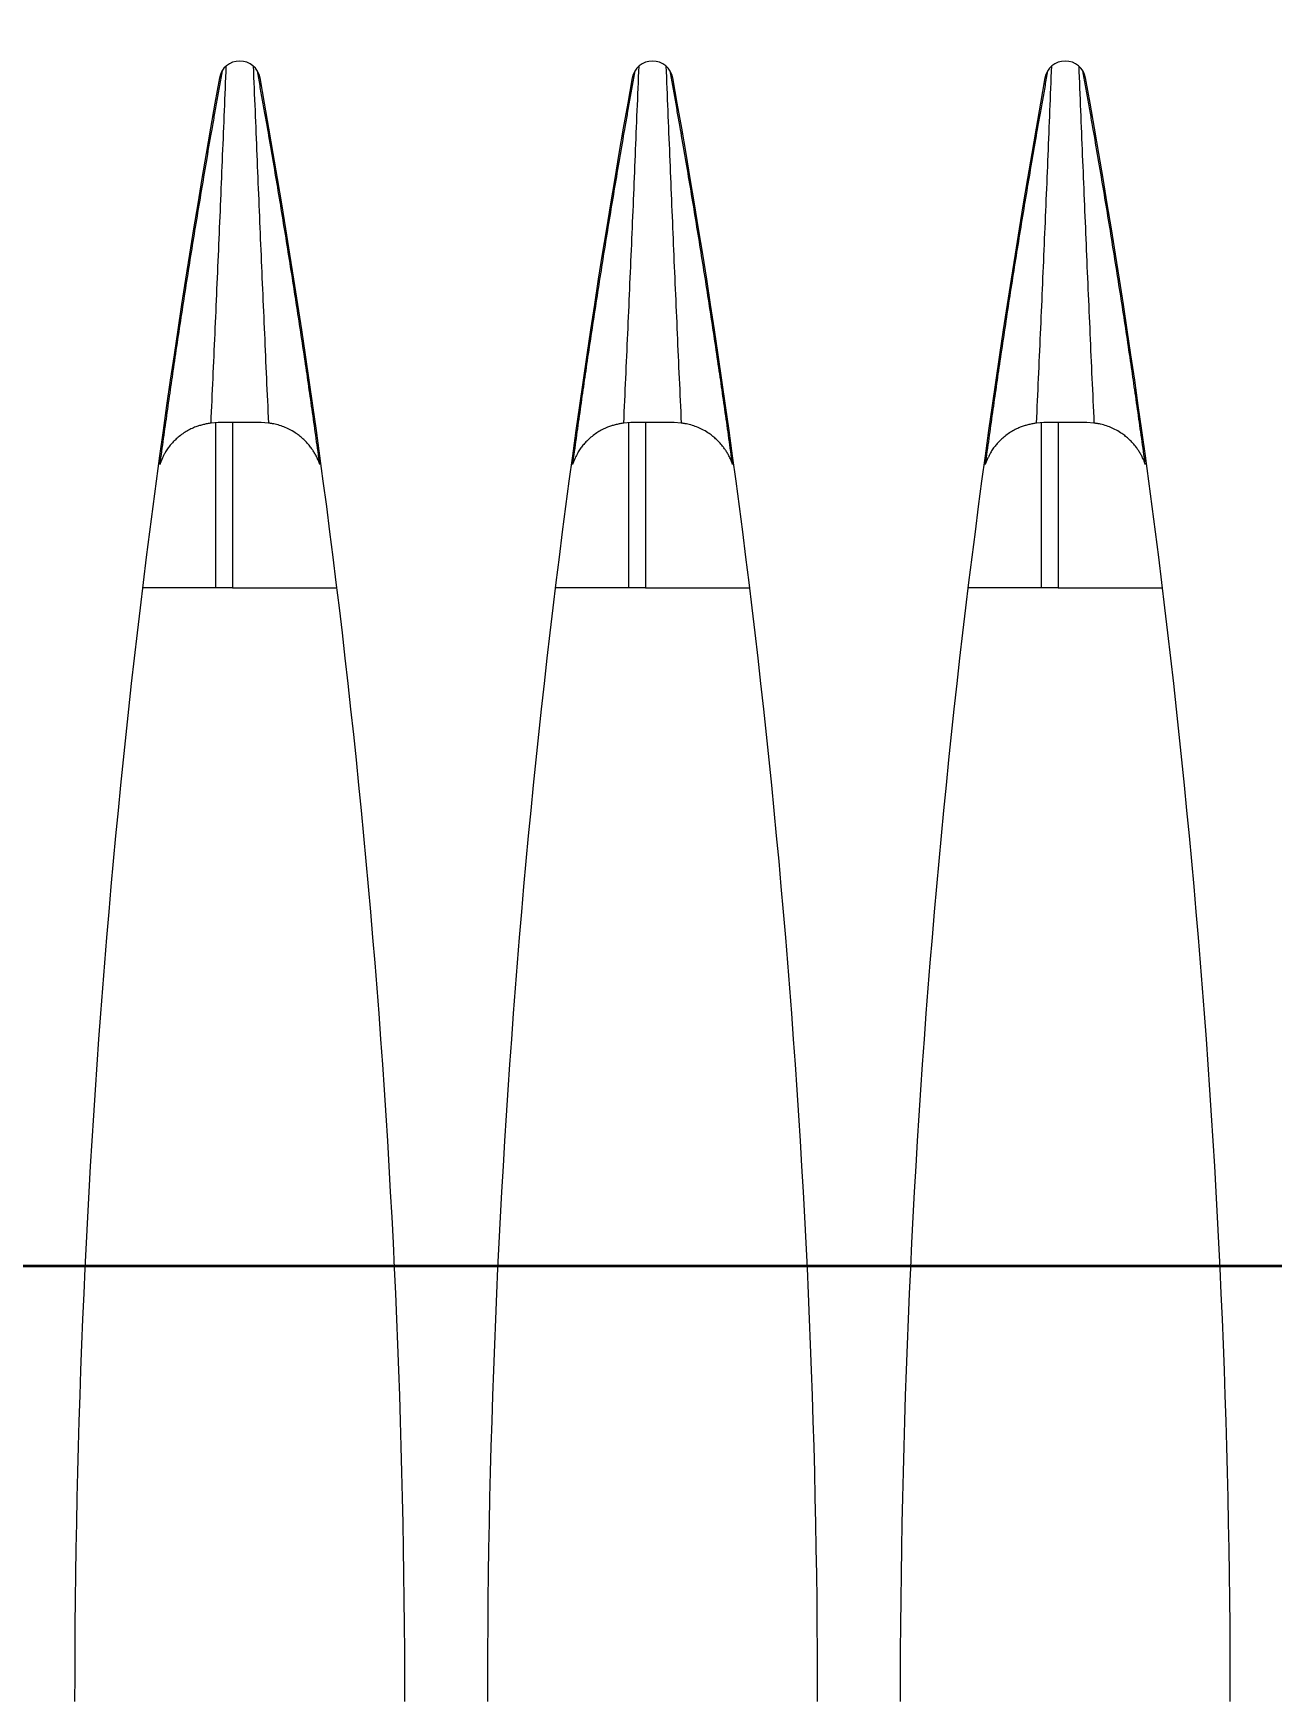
# Model space of a CAD drawing. Header units: metres. Extents: x -101133.8 to -101066.7, y -24899.3 to -24824.7.
# Drawn here: x -101110.20731 to -101110.17731, y -24848.34174 to -24848.3013 of the extents above; entities that cross this region are included whole.
import ezdxf

# ---------------------------------------------------------------- set-up
doc = ezdxf.new("R2010")
doc.units = ezdxf.units.M
doc.header["$LTSCALE"] = 0.2
doc.header["$PDSIZE"] = -5
for name, color, linetype in [('CMT-COTATION DIVERS', 1, 'Continuous'), ('CMT-CVC-MATERIEL', 30, 'Continuous'), ('CMT-PLB-EV-SOUS DALLAGE', 1, 'Continuous')]:
    doc.layers.add(name, color=color, linetype=linetype)
doc.styles.get("Standard").update_dxf_attribs({"font": 'arial.ttf'})
doc.dimstyles.get("Standard").update_dxf_attribs({"dimtxt": 0.18, "dimasz": 0.18, "dimexe": 0.18, "dimexo": 0.0625, "dimgap": 0.09, "dimtad": 0, "dimtih": 1, "dimtoh": 1, "dimdec": 4, "dimzin": 0, "dimdsep": 46, "dimtxsty": 'Standard', "dimcen": 0.09, "dimadec": 0, "dimazin": 0, "dimtfac": 1, "dimtdec": 4, "dimtofl": 0, "dimtmove": 0, "dimatfit": 3, "dimfxl": 1, "dimtolj": 1, "dimtzin": 0, "dimarcsym": 0})

# ---------------------------------------------------------------- blocks, each defined once
blk = doc.blocks.new('Cassette 600x600')
at = {"linetype": 'Continuous', "lineweight": 13}
for p, q in [((-20444.73, 162.832), (-20444.73, 165.361)), ((-20449.23, 164.73), (-20449.23, 164.764)), ((-20455.73, 163.702), (-20455.73, 163.736)), ((-20448.72, 163.7), (-20448.73, 163.527)), ((-20448.73, 162.832), (-20444.73, 162.832)), ((-20444.73, 162.832), (-20444.73, 162.421)), ((-20455.73, 162.274), (-20455.73, 162.308)), ((-20448.73, 162.483), (-20448.72, 162.31)), ((-20448.726, 162.421), (-20444.73, 162.421)), ((-20444.73, 162.421), (-20444.73, 160.649)), ((-20444.73, 152.832), (-20444.73, 155.361)), ((-20449.23, 154.73), (-20449.23, 154.764)), ((-20455.73, 153.702), (-20455.73, 153.736)), ((-20448.72, 153.7), (-20448.73, 153.527)), ((-20448.73, 152.832), (-20444.73, 152.832)), ((-20448.73, 152.483), (-20448.72, 152.31)), ((-20444.73, 152.832), (-20444.73, 152.421)), ((-20455.73, 152.274), (-20455.73, 152.308)), ((-20448.726, 152.421), (-20444.73, 152.421)), ((-20444.73, 152.421), (-20444.73, 150.649)), ((-20449.23, 151.246), (-20449.23, 151.28)), ((-20444.73, 142.832), (-20444.73, 145.361)), ((-20449.23, 144.73), (-20449.23, 144.764)), ((-20455.73, 143.702), (-20455.73, 143.736)), ((-20448.72, 143.7), (-20448.73, 143.527)), ((-20448.73, 142.832), (-20444.73, 142.832)), ((-20444.73, 142.832), (-20444.73, 142.421)), ((-20448.73, 142.483), (-20448.72, 142.31)), ((-20448.726, 142.421), (-20444.73, 142.421)), ((-20444.73, 142.421), (-20444.73, 140.649)), ((-20455.73, 142.274), (-20455.73, 142.308)), ((-20449.23, 141.246), (-20449.23, 141.28))]:
    blk.add_line(p, q, dxfattribs=at)
for centre, radius, start, end in [((-20417.73, -55.495), 222.5, 90, 100.18749), ((-20456.995, 163.005), 0.5, 100.1875, 259.8125), ((-20417.73, 381.505), 222.5, 259.81251, 270), ((-20417.73, -65.495), 222.5, 90, 100.18749), ((-20456.995, 153.005), 0.5, 100.1875, 259.8125), ((-20417.73, 371.505), 222.5, 259.81251, 270), ((-20417.73, -75.495), 222.5, 90, 100.18749), ((-20456.995, 143.005), 0.5, 100.1875, 259.8125), ((-20417.73, 361.505), 222.5, 259.81251, 270)]:
    blk.add_arc(centre, radius, start, end, dxfattribs=at)
for points, knots in [([(-20447.719, 164.945), (-20447.929, 164.916), (-20448.138, 164.887), (-20448.347, 164.857), (-20448.556, 164.828), (-20448.764, 164.799), (-20448.975, 164.769), (-20449.185, 164.739), (-20449.396, 164.709), (-20449.602, 164.679), (-20449.808, 164.65), (-20450.008, 164.621), (-20450.229, 164.588), (-20450.451, 164.555), (-20450.694, 164.519), (-20450.931, 164.483), (-20451.168, 164.447), (-20451.399, 164.412), (-20451.632, 164.376), (-20451.865, 164.34), (-20452.099, 164.303), (-20452.333, 164.266), (-20452.567, 164.229), (-20452.8, 164.192), (-20453.034, 164.154), (-20453.267, 164.117), (-20453.5, 164.079), (-20453.734, 164.04), (-20453.968, 164.002), (-20454.204, 163.963), (-20454.434, 163.924), (-20454.664, 163.886), (-20454.888, 163.848), (-20455.133, 163.806), (-20455.378, 163.764), (-20455.644, 163.718), (-20455.833, 163.685), (-20455.977, 163.66), (-20456.077, 163.642), (-20456.188, 163.622), (-20456.3, 163.602), (-20456.424, 163.581), (-20456.544, 163.559), (-20456.664, 163.538), (-20456.782, 163.517), (-20456.9, 163.496), (-20457.018, 163.475), (-20457.136, 163.453), (-20457.255, 163.432)], [0, 0, 0, 0, 1, 1, 1, 2, 2, 2, 3, 3, 3, 4, 4, 4, 5, 5, 5, 6, 6, 6, 7, 7, 7, 8, 8, 8, 9, 9, 9, 10, 10, 10, 11, 11, 11, 12, 12, 12, 13, 13, 13, 14, 14, 14, 15, 15, 15, 16, 16, 16, 16]), ([(-20447.719, 164.945), (-20447.727, 164.942), (-20447.735, 164.939), (-20447.743, 164.936), (-20447.751, 164.934), (-20447.759, 164.931), (-20447.767, 164.928), (-20447.775, 164.925), (-20447.783, 164.921), (-20447.79, 164.918), (-20447.798, 164.916), (-20447.805, 164.913), (-20447.814, 164.909), (-20447.836, 164.9), (-20447.871, 164.884), (-20447.901, 164.869), (-20447.932, 164.854), (-20447.958, 164.84), (-20447.984, 164.824), (-20448.011, 164.808), (-20448.039, 164.791), (-20448.063, 164.775), (-20448.088, 164.759), (-20448.109, 164.744), (-20448.137, 164.722), (-20448.166, 164.7), (-20448.202, 164.67), (-20448.233, 164.642), (-20448.265, 164.614), (-20448.293, 164.586), (-20448.32, 164.557), (-20448.348, 164.528), (-20448.375, 164.497), (-20448.398, 164.468), (-20448.422, 164.439), (-20448.442, 164.412), (-20448.467, 164.375), (-20448.493, 164.338), (-20448.523, 164.29), (-20448.548, 164.244), (-20448.574, 164.197), (-20448.595, 164.153), (-20448.614, 164.109), (-20448.633, 164.064), (-20448.649, 164.02), (-20448.664, 163.971), (-20448.678, 163.922), (-20448.691, 163.868), (-20448.698, 163.833), (-20448.701, 163.82), (-20448.703, 163.81), (-20448.705, 163.799), (-20448.706, 163.789), (-20448.708, 163.777), (-20448.71, 163.766), (-20448.712, 163.755), (-20448.713, 163.744), (-20448.715, 163.733), (-20448.717, 163.722), (-20448.718, 163.711), (-20448.72, 163.7)], [0, 0, 0, 0, 1, 1, 1, 2, 2, 2, 3, 3, 3, 4, 4, 4, 5, 5, 5, 6, 6, 6, 7, 7, 7, 8, 8, 8, 9, 9, 9, 10, 10, 10, 11, 11, 11, 12, 12, 12, 13, 13, 13, 14, 14, 14, 15, 15, 15, 16, 16, 16, 17, 17, 17, 18, 18, 18, 19, 19, 19, 20, 20, 20, 20]), ([(-20457.374, 163.331), (-20457.014, 163.346), (-20456.653, 163.36), (-20456.293, 163.375), (-20455.933, 163.39), (-20455.573, 163.404), (-20455.212, 163.419), (-20454.852, 163.434), (-20454.492, 163.449), (-20454.132, 163.464), (-20453.771, 163.479), (-20453.411, 163.494), (-20453.05, 163.509), (-20452.69, 163.524), (-20452.329, 163.54), (-20451.968, 163.556), (-20451.607, 163.571), (-20451.246, 163.587), (-20450.885, 163.603), (-20450.525, 163.619), (-20450.164, 163.635), (-20449.803, 163.651), (-20449.442, 163.668), (-20449.081, 163.684), (-20448.72, 163.7)], [0, 0, 0, 0, 1, 1, 1, 2, 2, 2, 3, 3, 3, 4, 4, 4, 5, 5, 5, 6, 6, 6, 7, 7, 7, 8, 8, 8, 8]), ([(-20448.73, 163.527), (-20448.73, 163.507), (-20448.73, 163.487), (-20448.73, 163.466), (-20448.73, 163.446), (-20448.73, 163.425), (-20448.73, 163.404), (-20448.73, 163.383), (-20448.73, 163.363), (-20448.73, 163.341), (-20448.73, 163.32), (-20448.73, 163.299), (-20448.73, 163.277), (-20448.73, 163.255), (-20448.73, 163.233), (-20448.73, 163.211), (-20448.73, 163.189), (-20448.73, 163.166), (-20448.73, 163.143), (-20448.73, 163.121), (-20448.73, 163.098), (-20448.73, 163.075), (-20448.73, 163.052), (-20448.73, 163.029), (-20448.73, 163.006), (-20448.73, 162.983), (-20448.73, 162.96), (-20448.73, 162.937), (-20448.73, 162.914), (-20448.73, 162.891), (-20448.73, 162.868), (-20448.73, 162.845), (-20448.73, 162.823), (-20448.73, 162.8), (-20448.73, 162.778), (-20448.73, 162.756), (-20448.73, 162.734), (-20448.73, 162.712), (-20448.73, 162.691), (-20448.73, 162.67), (-20448.73, 162.648), (-20448.73, 162.627), (-20448.73, 162.607), (-20448.73, 162.586), (-20448.73, 162.565), (-20448.73, 162.544), (-20448.73, 162.524), (-20448.73, 162.503), (-20448.73, 162.483)], [0, 0, 0, 0, 1, 1, 1, 2, 2, 2, 3, 3, 3, 4, 4, 4, 5, 5, 5, 6, 6, 6, 7, 7, 7, 8, 8, 8, 9, 9, 9, 10, 10, 10, 11, 11, 11, 12, 12, 12, 13, 13, 13, 14, 14, 14, 15, 15, 15, 16, 16, 16, 16]), ([(-20448.72, 162.31), (-20449.081, 162.327), (-20449.442, 162.343), (-20449.803, 162.359), (-20450.164, 162.375), (-20450.525, 162.391), (-20450.885, 162.407), (-20451.246, 162.423), (-20451.607, 162.439), (-20451.968, 162.454), (-20452.329, 162.47), (-20452.69, 162.486), (-20453.05, 162.501), (-20453.411, 162.516), (-20453.771, 162.532), (-20454.132, 162.547), (-20454.492, 162.562), (-20454.852, 162.577), (-20455.212, 162.591), (-20455.573, 162.606), (-20455.933, 162.621), (-20456.293, 162.635), (-20456.653, 162.65), (-20457.014, 162.664), (-20457.374, 162.679)], [0, 0, 0, 0, 1, 1, 1, 2, 2, 2, 3, 3, 3, 4, 4, 4, 5, 5, 5, 6, 6, 6, 7, 7, 7, 8, 8, 8, 8]), ([(-20457.255, 162.578), (-20457.136, 162.557), (-20457.018, 162.536), (-20456.9, 162.515), (-20456.782, 162.493), (-20456.664, 162.473), (-20456.544, 162.451), (-20456.424, 162.43), (-20456.3, 162.408), (-20456.188, 162.388), (-20456.077, 162.368), (-20455.977, 162.351), (-20455.833, 162.325), (-20455.644, 162.292), (-20455.378, 162.246), (-20455.133, 162.204), (-20454.889, 162.163), (-20454.664, 162.125), (-20454.434, 162.086), (-20454.204, 162.048), (-20453.968, 162.008), (-20453.734, 161.97), (-20453.5, 161.931), (-20453.267, 161.894), (-20453.034, 161.856), (-20452.8, 161.818), (-20452.567, 161.781), (-20452.333, 161.744), (-20452.099, 161.707), (-20451.865, 161.67), (-20451.632, 161.634), (-20451.399, 161.598), (-20451.168, 161.563), (-20450.931, 161.527), (-20450.694, 161.491), (-20450.451, 161.455), (-20450.229, 161.422), (-20450.008, 161.39), (-20449.808, 161.361), (-20449.602, 161.331), (-20449.396, 161.301), (-20449.185, 161.271), (-20448.975, 161.241), (-20448.764, 161.212), (-20448.556, 161.182), (-20448.347, 161.153), (-20448.138, 161.124), (-20447.929, 161.094), (-20447.719, 161.065)], [0, 0, 0, 0, 1, 1, 1, 2, 2, 2, 3, 3, 3, 4, 4, 4, 5, 5, 5, 6, 6, 6, 7, 7, 7, 8, 8, 8, 9, 9, 9, 10, 10, 10, 11, 11, 11, 12, 12, 12, 13, 13, 13, 14, 14, 14, 15, 15, 15, 16, 16, 16, 16]), ([(-20448.72, 162.31), (-20448.714, 162.279), (-20448.708, 162.248), (-20448.702, 162.217), (-20448.696, 162.186), (-20448.689, 162.155), (-20448.682, 162.124), (-20448.675, 162.093), (-20448.666, 162.061), (-20448.658, 162.031), (-20448.649, 162.001), (-20448.641, 161.974), (-20448.628, 161.939), (-20448.615, 161.904), (-20448.597, 161.862), (-20448.578, 161.823), (-20448.559, 161.783), (-20448.538, 161.746), (-20448.516, 161.709), (-20448.493, 161.672), (-20448.469, 161.635), (-20448.441, 161.598), (-20448.413, 161.56), (-20448.381, 161.521), (-20448.354, 161.49), (-20448.327, 161.459), (-20448.306, 161.437), (-20448.282, 161.412), (-20448.257, 161.388), (-20448.23, 161.363), (-20448.202, 161.339), (-20448.175, 161.315), (-20448.147, 161.293), (-20448.116, 161.27), (-20448.084, 161.248), (-20448.049, 161.225), (-20448.021, 161.208), (-20447.993, 161.192), (-20447.972, 161.181), (-20447.949, 161.169), (-20447.926, 161.157), (-20447.9, 161.145), (-20447.874, 161.133), (-20447.849, 161.121), (-20447.823, 161.11), (-20447.797, 161.098), (-20447.772, 161.087), (-20447.745, 161.076), (-20447.719, 161.065)], [0, 0, 0, 0, 1, 1, 1, 2, 2, 2, 3, 3, 3, 4, 4, 4, 5, 5, 5, 6, 6, 6, 7, 7, 7, 8, 8, 8, 9, 9, 9, 10, 10, 10, 11, 11, 11, 12, 12, 12, 13, 13, 13, 14, 14, 14, 15, 15, 15, 16, 16, 16, 16]), ([(-20447.719, 154.945), (-20447.929, 154.916), (-20448.138, 154.887), (-20448.347, 154.857), (-20448.556, 154.828), (-20448.764, 154.799), (-20448.975, 154.769), (-20449.185, 154.739), (-20449.396, 154.709), (-20449.602, 154.679), (-20449.808, 154.65), (-20450.008, 154.621), (-20450.229, 154.588), (-20450.451, 154.555), (-20450.694, 154.519), (-20450.931, 154.483), (-20451.168, 154.447), (-20451.399, 154.412), (-20451.632, 154.376), (-20451.865, 154.34), (-20452.099, 154.303), (-20452.333, 154.266), (-20452.567, 154.229), (-20452.8, 154.192), (-20453.034, 154.154), (-20453.267, 154.117), (-20453.5, 154.079), (-20453.734, 154.04), (-20453.968, 154.002), (-20454.204, 153.963), (-20454.434, 153.924), (-20454.664, 153.886), (-20454.888, 153.848), (-20455.133, 153.806), (-20455.378, 153.764), (-20455.644, 153.718), (-20455.833, 153.685), (-20455.977, 153.66), (-20456.077, 153.642), (-20456.188, 153.622), (-20456.3, 153.602), (-20456.424, 153.581), (-20456.544, 153.559), (-20456.664, 153.538), (-20456.782, 153.517), (-20456.9, 153.496), (-20457.018, 153.475), (-20457.136, 153.453), (-20457.255, 153.432)], [0, 0, 0, 0, 1, 1, 1, 2, 2, 2, 3, 3, 3, 4, 4, 4, 5, 5, 5, 6, 6, 6, 7, 7, 7, 8, 8, 8, 9, 9, 9, 10, 10, 10, 11, 11, 11, 12, 12, 12, 13, 13, 13, 14, 14, 14, 15, 15, 15, 16, 16, 16, 16]), ([(-20447.719, 154.945), (-20447.727, 154.942), (-20447.735, 154.939), (-20447.743, 154.936), (-20447.751, 154.934), (-20447.759, 154.931), (-20447.767, 154.928), (-20447.775, 154.925), (-20447.783, 154.921), (-20447.79, 154.918), (-20447.798, 154.916), (-20447.805, 154.913), (-20447.814, 154.909), (-20447.836, 154.9), (-20447.871, 154.884), (-20447.901, 154.869), (-20447.932, 154.854), (-20447.958, 154.84), (-20447.984, 154.824), (-20448.011, 154.808), (-20448.039, 154.791), (-20448.063, 154.775), (-20448.088, 154.759), (-20448.109, 154.744), (-20448.137, 154.722), (-20448.166, 154.7), (-20448.202, 154.67), (-20448.233, 154.642), (-20448.265, 154.614), (-20448.293, 154.586), (-20448.32, 154.557), (-20448.348, 154.528), (-20448.375, 154.497), (-20448.398, 154.468), (-20448.422, 154.439), (-20448.442, 154.412), (-20448.467, 154.375), (-20448.493, 154.338), (-20448.523, 154.29), (-20448.548, 154.244), (-20448.574, 154.197), (-20448.595, 154.153), (-20448.614, 154.109), (-20448.633, 154.064), (-20448.649, 154.02), (-20448.664, 153.971), (-20448.678, 153.922), (-20448.691, 153.868), (-20448.698, 153.833), (-20448.701, 153.82), (-20448.703, 153.81), (-20448.705, 153.799), (-20448.706, 153.789), (-20448.708, 153.777), (-20448.71, 153.766), (-20448.712, 153.755), (-20448.713, 153.744), (-20448.715, 153.733), (-20448.717, 153.722), (-20448.718, 153.711), (-20448.72, 153.7)], [0, 0, 0, 0, 1, 1, 1, 2, 2, 2, 3, 3, 3, 4, 4, 4, 5, 5, 5, 6, 6, 6, 7, 7, 7, 8, 8, 8, 9, 9, 9, 10, 10, 10, 11, 11, 11, 12, 12, 12, 13, 13, 13, 14, 14, 14, 15, 15, 15, 16, 16, 16, 17, 17, 17, 18, 18, 18, 19, 19, 19, 20, 20, 20, 20]), ([(-20457.374, 153.331), (-20457.014, 153.346), (-20456.653, 153.36), (-20456.293, 153.375), (-20455.933, 153.39), (-20455.573, 153.404), (-20455.212, 153.419), (-20454.852, 153.434), (-20454.492, 153.449), (-20454.132, 153.464), (-20453.771, 153.479), (-20453.411, 153.494), (-20453.05, 153.509), (-20452.69, 153.524), (-20452.329, 153.54), (-20451.968, 153.556), (-20451.607, 153.571), (-20451.246, 153.587), (-20450.885, 153.603), (-20450.525, 153.619), (-20450.164, 153.635), (-20449.803, 153.651), (-20449.442, 153.668), (-20449.081, 153.684), (-20448.72, 153.7)], [0, 0, 0, 0, 1, 1, 1, 2, 2, 2, 3, 3, 3, 4, 4, 4, 5, 5, 5, 6, 6, 6, 7, 7, 7, 8, 8, 8, 8]), ([(-20448.73, 153.527), (-20448.73, 153.507), (-20448.73, 153.487), (-20448.73, 153.466), (-20448.73, 153.446), (-20448.73, 153.425), (-20448.73, 153.404), (-20448.73, 153.383), (-20448.73, 153.363), (-20448.73, 153.341), (-20448.73, 153.32), (-20448.73, 153.299), (-20448.73, 153.277), (-20448.73, 153.255), (-20448.73, 153.233), (-20448.73, 153.211), (-20448.73, 153.189), (-20448.73, 153.166), (-20448.73, 153.143), (-20448.73, 153.121), (-20448.73, 153.098), (-20448.73, 153.075), (-20448.73, 153.052), (-20448.73, 153.029), (-20448.73, 153.006), (-20448.73, 152.983), (-20448.73, 152.96), (-20448.73, 152.937), (-20448.73, 152.914), (-20448.73, 152.891), (-20448.73, 152.868), (-20448.73, 152.845), (-20448.73, 152.823), (-20448.73, 152.8), (-20448.73, 152.778), (-20448.73, 152.756), (-20448.73, 152.734), (-20448.73, 152.712), (-20448.73, 152.691), (-20448.73, 152.67), (-20448.73, 152.648), (-20448.73, 152.627), (-20448.73, 152.607), (-20448.73, 152.586), (-20448.73, 152.565), (-20448.73, 152.544), (-20448.73, 152.524), (-20448.73, 152.503), (-20448.73, 152.483)], [0, 0, 0, 0, 1, 1, 1, 2, 2, 2, 3, 3, 3, 4, 4, 4, 5, 5, 5, 6, 6, 6, 7, 7, 7, 8, 8, 8, 9, 9, 9, 10, 10, 10, 11, 11, 11, 12, 12, 12, 13, 13, 13, 14, 14, 14, 15, 15, 15, 16, 16, 16, 16]), ([(-20448.72, 152.31), (-20449.081, 152.327), (-20449.442, 152.343), (-20449.803, 152.359), (-20450.164, 152.375), (-20450.525, 152.391), (-20450.885, 152.407), (-20451.246, 152.423), (-20451.607, 152.439), (-20451.968, 152.454), (-20452.329, 152.47), (-20452.69, 152.486), (-20453.05, 152.501), (-20453.411, 152.516), (-20453.771, 152.532), (-20454.132, 152.547), (-20454.492, 152.562), (-20454.852, 152.576), (-20455.212, 152.591), (-20455.573, 152.606), (-20455.933, 152.621), (-20456.293, 152.635), (-20456.653, 152.65), (-20457.014, 152.664), (-20457.374, 152.679)], [0, 0, 0, 0, 1, 1, 1, 2, 2, 2, 3, 3, 3, 4, 4, 4, 5, 5, 5, 6, 6, 6, 7, 7, 7, 8, 8, 8, 8]), ([(-20457.255, 152.578), (-20457.136, 152.557), (-20457.018, 152.536), (-20456.9, 152.515), (-20456.782, 152.493), (-20456.664, 152.473), (-20456.544, 152.451), (-20456.424, 152.43), (-20456.3, 152.408), (-20456.188, 152.388), (-20456.077, 152.368), (-20455.977, 152.351), (-20455.833, 152.325), (-20455.644, 152.292), (-20455.378, 152.246), (-20455.133, 152.204), (-20454.889, 152.163), (-20454.664, 152.125), (-20454.434, 152.086), (-20454.204, 152.048), (-20453.968, 152.008), (-20453.734, 151.97), (-20453.5, 151.931), (-20453.267, 151.894), (-20453.034, 151.856), (-20452.8, 151.818), (-20452.567, 151.781), (-20452.333, 151.744), (-20452.099, 151.707), (-20451.865, 151.67), (-20451.632, 151.634), (-20451.399, 151.598), (-20451.168, 151.563), (-20450.931, 151.527), (-20450.694, 151.491), (-20450.451, 151.455), (-20450.229, 151.422), (-20450.008, 151.39), (-20449.808, 151.361), (-20449.602, 151.331), (-20449.396, 151.301), (-20449.185, 151.271), (-20448.975, 151.241), (-20448.764, 151.212), (-20448.556, 151.182), (-20448.347, 151.153), (-20448.138, 151.124), (-20447.929, 151.094), (-20447.719, 151.065)], [0, 0, 0, 0, 1, 1, 1, 2, 2, 2, 3, 3, 3, 4, 4, 4, 5, 5, 5, 6, 6, 6, 7, 7, 7, 8, 8, 8, 9, 9, 9, 10, 10, 10, 11, 11, 11, 12, 12, 12, 13, 13, 13, 14, 14, 14, 15, 15, 15, 16, 16, 16, 16]), ([(-20448.72, 152.31), (-20448.714, 152.279), (-20448.708, 152.248), (-20448.702, 152.217), (-20448.696, 152.186), (-20448.689, 152.155), (-20448.682, 152.124), (-20448.675, 152.093), (-20448.666, 152.061), (-20448.658, 152.031), (-20448.649, 152.001), (-20448.641, 151.974), (-20448.628, 151.939), (-20448.615, 151.904), (-20448.597, 151.862), (-20448.578, 151.823), (-20448.559, 151.783), (-20448.538, 151.746), (-20448.516, 151.709), (-20448.493, 151.672), (-20448.469, 151.635), (-20448.441, 151.598), (-20448.413, 151.56), (-20448.381, 151.521), (-20448.354, 151.49), (-20448.327, 151.459), (-20448.306, 151.437), (-20448.282, 151.412), (-20448.257, 151.388), (-20448.23, 151.363), (-20448.202, 151.339), (-20448.175, 151.315), (-20448.147, 151.293), (-20448.116, 151.27), (-20448.084, 151.248), (-20448.049, 151.225), (-20448.021, 151.208), (-20447.993, 151.192), (-20447.972, 151.181), (-20447.949, 151.169), (-20447.926, 151.157), (-20447.9, 151.145), (-20447.874, 151.133), (-20447.849, 151.121), (-20447.823, 151.11), (-20447.797, 151.098), (-20447.772, 151.087), (-20447.745, 151.076), (-20447.719, 151.065)], [0, 0, 0, 0, 1, 1, 1, 2, 2, 2, 3, 3, 3, 4, 4, 4, 5, 5, 5, 6, 6, 6, 7, 7, 7, 8, 8, 8, 9, 9, 9, 10, 10, 10, 11, 11, 11, 12, 12, 12, 13, 13, 13, 14, 14, 14, 15, 15, 15, 16, 16, 16, 16]), ([(-20447.719, 144.945), (-20447.929, 144.916), (-20448.138, 144.887), (-20448.347, 144.857), (-20448.556, 144.828), (-20448.764, 144.799), (-20448.975, 144.769), (-20449.185, 144.739), (-20449.396, 144.709), (-20449.602, 144.679), (-20449.808, 144.65), (-20450.008, 144.621), (-20450.229, 144.588), (-20450.451, 144.555), (-20450.694, 144.519), (-20450.931, 144.483), (-20451.168, 144.447), (-20451.399, 144.412), (-20451.632, 144.376), (-20451.865, 144.34), (-20452.099, 144.303), (-20452.333, 144.266), (-20452.567, 144.229), (-20452.8, 144.192), (-20453.034, 144.154), (-20453.267, 144.117), (-20453.5, 144.079), (-20453.734, 144.04), (-20453.968, 144.002), (-20454.204, 143.963), (-20454.434, 143.924), (-20454.664, 143.886), (-20454.888, 143.848), (-20455.133, 143.806), (-20455.378, 143.764), (-20455.644, 143.718), (-20455.833, 143.685), (-20455.977, 143.66), (-20456.077, 143.642), (-20456.188, 143.622), (-20456.3, 143.602), (-20456.424, 143.581), (-20456.544, 143.559), (-20456.664, 143.538), (-20456.782, 143.517), (-20456.9, 143.496), (-20457.018, 143.475), (-20457.136, 143.453), (-20457.255, 143.432)], [0, 0, 0, 0, 1, 1, 1, 2, 2, 2, 3, 3, 3, 4, 4, 4, 5, 5, 5, 6, 6, 6, 7, 7, 7, 8, 8, 8, 9, 9, 9, 10, 10, 10, 11, 11, 11, 12, 12, 12, 13, 13, 13, 14, 14, 14, 15, 15, 15, 16, 16, 16, 16]), ([(-20447.719, 144.945), (-20447.727, 144.942), (-20447.735, 144.939), (-20447.743, 144.936), (-20447.751, 144.934), (-20447.759, 144.931), (-20447.767, 144.928), (-20447.775, 144.925), (-20447.783, 144.921), (-20447.79, 144.918), (-20447.798, 144.916), (-20447.805, 144.913), (-20447.814, 144.909), (-20447.836, 144.9), (-20447.871, 144.884), (-20447.901, 144.869), (-20447.932, 144.854), (-20447.958, 144.84), (-20447.984, 144.824), (-20448.011, 144.808), (-20448.039, 144.791), (-20448.063, 144.775), (-20448.088, 144.759), (-20448.109, 144.744), (-20448.137, 144.722), (-20448.166, 144.7), (-20448.202, 144.67), (-20448.233, 144.642), (-20448.265, 144.614), (-20448.293, 144.586), (-20448.32, 144.557), (-20448.348, 144.528), (-20448.375, 144.497), (-20448.398, 144.468), (-20448.422, 144.439), (-20448.442, 144.412), (-20448.467, 144.375), (-20448.493, 144.338), (-20448.523, 144.29), (-20448.548, 144.244), (-20448.574, 144.197), (-20448.595, 144.153), (-20448.614, 144.109), (-20448.633, 144.064), (-20448.649, 144.02), (-20448.664, 143.971), (-20448.678, 143.922), (-20448.691, 143.868), (-20448.698, 143.833), (-20448.701, 143.82), (-20448.703, 143.81), (-20448.705, 143.799), (-20448.706, 143.789), (-20448.708, 143.777), (-20448.71, 143.766), (-20448.712, 143.755), (-20448.713, 143.744), (-20448.715, 143.733), (-20448.717, 143.722), (-20448.718, 143.711), (-20448.72, 143.7)], [0, 0, 0, 0, 1, 1, 1, 2, 2, 2, 3, 3, 3, 4, 4, 4, 5, 5, 5, 6, 6, 6, 7, 7, 7, 8, 8, 8, 9, 9, 9, 10, 10, 10, 11, 11, 11, 12, 12, 12, 13, 13, 13, 14, 14, 14, 15, 15, 15, 16, 16, 16, 17, 17, 17, 18, 18, 18, 19, 19, 19, 20, 20, 20, 20]), ([(-20457.374, 143.331), (-20457.014, 143.346), (-20456.653, 143.36), (-20456.293, 143.375), (-20455.933, 143.39), (-20455.573, 143.404), (-20455.212, 143.419), (-20454.852, 143.434), (-20454.492, 143.449), (-20454.132, 143.464), (-20453.771, 143.479), (-20453.411, 143.494), (-20453.05, 143.509), (-20452.69, 143.524), (-20452.329, 143.54), (-20451.968, 143.556), (-20451.607, 143.571), (-20451.246, 143.587), (-20450.885, 143.603), (-20450.525, 143.619), (-20450.164, 143.635), (-20449.803, 143.651), (-20449.442, 143.668), (-20449.081, 143.684), (-20448.72, 143.7)], [0, 0, 0, 0, 1, 1, 1, 2, 2, 2, 3, 3, 3, 4, 4, 4, 5, 5, 5, 6, 6, 6, 7, 7, 7, 8, 8, 8, 8]), ([(-20448.73, 143.527), (-20448.73, 143.507), (-20448.73, 143.487), (-20448.73, 143.466), (-20448.73, 143.446), (-20448.73, 143.425), (-20448.73, 143.404), (-20448.73, 143.383), (-20448.73, 143.363), (-20448.73, 143.341), (-20448.73, 143.32), (-20448.73, 143.299), (-20448.73, 143.277), (-20448.73, 143.255), (-20448.73, 143.233), (-20448.73, 143.211), (-20448.73, 143.189), (-20448.73, 143.166), (-20448.73, 143.143), (-20448.73, 143.121), (-20448.73, 143.098), (-20448.73, 143.075), (-20448.73, 143.052), (-20448.73, 143.029), (-20448.73, 143.006), (-20448.73, 142.983), (-20448.73, 142.96), (-20448.73, 142.937), (-20448.73, 142.914), (-20448.73, 142.891), (-20448.73, 142.868), (-20448.73, 142.845), (-20448.73, 142.823), (-20448.73, 142.8), (-20448.73, 142.778), (-20448.73, 142.756), (-20448.73, 142.734), (-20448.73, 142.712), (-20448.73, 142.691), (-20448.73, 142.67), (-20448.73, 142.648), (-20448.73, 142.627), (-20448.73, 142.607), (-20448.73, 142.586), (-20448.73, 142.565), (-20448.73, 142.544), (-20448.73, 142.524), (-20448.73, 142.503), (-20448.73, 142.483)], [0, 0, 0, 0, 1, 1, 1, 2, 2, 2, 3, 3, 3, 4, 4, 4, 5, 5, 5, 6, 6, 6, 7, 7, 7, 8, 8, 8, 9, 9, 9, 10, 10, 10, 11, 11, 11, 12, 12, 12, 13, 13, 13, 14, 14, 14, 15, 15, 15, 16, 16, 16, 16]), ([(-20448.72, 142.31), (-20449.081, 142.327), (-20449.442, 142.343), (-20449.803, 142.359), (-20450.164, 142.375), (-20450.525, 142.391), (-20450.885, 142.407), (-20451.246, 142.423), (-20451.607, 142.439), (-20451.968, 142.454), (-20452.329, 142.47), (-20452.69, 142.486), (-20453.05, 142.501), (-20453.411, 142.516), (-20453.771, 142.532), (-20454.132, 142.547), (-20454.492, 142.562), (-20454.852, 142.576), (-20455.212, 142.591), (-20455.573, 142.606), (-20455.933, 142.621), (-20456.293, 142.635), (-20456.653, 142.65), (-20457.014, 142.664), (-20457.374, 142.679)], [0, 0, 0, 0, 1, 1, 1, 2, 2, 2, 3, 3, 3, 4, 4, 4, 5, 5, 5, 6, 6, 6, 7, 7, 7, 8, 8, 8, 8]), ([(-20457.255, 142.578), (-20457.136, 142.557), (-20457.018, 142.536), (-20456.9, 142.515), (-20456.782, 142.493), (-20456.664, 142.473), (-20456.544, 142.451), (-20456.424, 142.43), (-20456.3, 142.408), (-20456.188, 142.388), (-20456.077, 142.368), (-20455.977, 142.351), (-20455.833, 142.325), (-20455.644, 142.292), (-20455.378, 142.246), (-20455.133, 142.204), (-20454.889, 142.163), (-20454.664, 142.125), (-20454.434, 142.086), (-20454.204, 142.048), (-20453.968, 142.008), (-20453.734, 141.97), (-20453.5, 141.931), (-20453.267, 141.894), (-20453.034, 141.856), (-20452.8, 141.818), (-20452.567, 141.781), (-20452.333, 141.744), (-20452.099, 141.707), (-20451.865, 141.67), (-20451.632, 141.634), (-20451.399, 141.598), (-20451.168, 141.563), (-20450.931, 141.527), (-20450.694, 141.491), (-20450.451, 141.455), (-20450.229, 141.422), (-20450.008, 141.39), (-20449.808, 141.361), (-20449.602, 141.331), (-20449.396, 141.301), (-20449.185, 141.271), (-20448.975, 141.241), (-20448.764, 141.212), (-20448.556, 141.182), (-20448.347, 141.153), (-20448.138, 141.124), (-20447.929, 141.094), (-20447.719, 141.065)], [0, 0, 0, 0, 1, 1, 1, 2, 2, 2, 3, 3, 3, 4, 4, 4, 5, 5, 5, 6, 6, 6, 7, 7, 7, 8, 8, 8, 9, 9, 9, 10, 10, 10, 11, 11, 11, 12, 12, 12, 13, 13, 13, 14, 14, 14, 15, 15, 15, 16, 16, 16, 16]), ([(-20448.72, 142.31), (-20448.714, 142.279), (-20448.708, 142.248), (-20448.702, 142.217), (-20448.696, 142.186), (-20448.689, 142.155), (-20448.682, 142.124), (-20448.675, 142.093), (-20448.666, 142.061), (-20448.658, 142.031), (-20448.649, 142.001), (-20448.641, 141.974), (-20448.628, 141.939), (-20448.615, 141.904), (-20448.597, 141.862), (-20448.578, 141.823), (-20448.559, 141.783), (-20448.538, 141.746), (-20448.516, 141.709), (-20448.493, 141.672), (-20448.469, 141.635), (-20448.441, 141.598), (-20448.413, 141.56), (-20448.381, 141.521), (-20448.354, 141.49), (-20448.327, 141.459), (-20448.306, 141.437), (-20448.282, 141.412), (-20448.257, 141.388), (-20448.23, 141.363), (-20448.202, 141.339), (-20448.175, 141.315), (-20448.147, 141.293), (-20448.116, 141.27), (-20448.084, 141.248), (-20448.049, 141.225), (-20448.021, 141.208), (-20447.993, 141.192), (-20447.972, 141.181), (-20447.949, 141.169), (-20447.926, 141.157), (-20447.9, 141.145), (-20447.874, 141.133), (-20447.849, 141.121), (-20447.823, 141.11), (-20447.797, 141.098), (-20447.772, 141.087), (-20447.745, 141.076), (-20447.719, 141.065)], [0, 0, 0, 0, 1, 1, 1, 2, 2, 2, 3, 3, 3, 4, 4, 4, 5, 5, 5, 6, 6, 6, 7, 7, 7, 8, 8, 8, 9, 9, 9, 10, 10, 10, 11, 11, 11, 12, 12, 12, 13, 13, 13, 14, 14, 14, 15, 15, 15, 16, 16, 16, 16])]:
    blk.add_open_spline(points, degree=3, knots=knots, dxfattribs=at)
blk = doc.blocks.new('COT-45')
at = {"color": 0}
for p, q in [((0, -1), (0, 1)), ((-1, 0), (1, 0))]:
    blk.add_line(p, q, dxfattribs=at)
at = {"color": 0, "const_width": 0.4}
blk.add_lwpolyline([(-0.4419, -0.4419), (0.4419, 0.4419)], dxfattribs=at)
blk = doc.blocks.new('*D117')
at = {"layer": 'CMT-COTATION DIVERS', "color": 0, "lineweight": -2}
for p, q in [((-101111.623309, -24847.280142), (-101111.623309, -24847.254759)), ((-101106.099319, -24848.567727), (-101106.099319, -24847.254759)), ((-101111.598309, -24847.304759), (-101106.124319, -24847.304759))]:
    blk.add_line(p, q, dxfattribs=at)
at = {"layer": 'Defpoints', "color": 0, "lineweight": 15}
for p in [(-101106.099319, -24847.304759), (-101111.623309, -24847.310142), (-101106.099319, -24848.597727)]:
    blk.add_point(p, dxfattribs=at)
at = {"layer": 'CMT-COTATION DIVERS', "color": 0, "lineweight": -2, "xscale": 0.025, "yscale": 0.025, "zscale": 0.025, "rotation": 180}
blk.add_blockref('COT-45', (-101111.623309, -24847.304759), dxfattribs=at)
at = {"layer": 'CMT-COTATION DIVERS', "color": 0, "lineweight": -2, "xscale": 0.025, "yscale": 0.025, "zscale": 0.025}
blk.add_blockref('COT-45', (-101106.099319, -24847.304759), dxfattribs=at)
at = {"layer": 'CMT-COTATION DIVERS', "color": 0, "lineweight": 15, "insert": (-101108.861314, -24847.228966), "char_height": 0.075, "attachment_point": 5}
blk.add_mtext('\\A1;552', dxfattribs=at)

msp = doc.modelspace()

# ---------------------------------------------------------------- linework, layer by layer
at = {"layer": 'CMT-PLB-EV-SOUS DALLAGE', "lineweight": 35}
msp.add_line((-101106.348021, -24848.331186), (-101112.807845, -24848.331186), dxfattribs=at)

# ---------------------------------------------------------------- block references
at = {"layer": 'CMT-CVC-MATERIEL', "xscale": 0.001, "yscale": 0.001, "zscale": 0.001, "rotation": 270}
msp.add_blockref('Cassette 600x600', (-101110.345313, -24868.759468), dxfattribs=at)

# ---------------------------------------------------------------- dimensions: what is measured, and where the dimension line sits
at = {"layer": 'CMT-COTATION DIVERS', "lineweight": 15}
dim = msp.add_linear_dim(base=(-101106.099319, -24847.304759), p1=(-101111.623309, -24847.310142), p2=(-101106.099319, -24848.597727), dimstyle='Standard', override={"dimscale": 0.05, "dimtxt": 1.5, "dimasz": 0.5, "dimexe": 1, "dimexo": 0.6, "dimgap": 0.75, "dimtad": 1, "dimtih": 0, "dimtoh": 0, "dimdec": 0, "dimlfac": 100, "dimblk": 'COT-45', "dimcen": 0, "dimadec": 2, "dimazin": 2, "dimtdec": 2, "dimtix": 1, "dimtmove": 1, "dimfrac": 1}, dxfattribs=at)
dim.commit()
dim.dimension.update_dxf_attribs({"geometry": '*D117', "text_midpoint": (-101108.861314, -24847.228966)})

doc.saveas('drawing.dxf')
